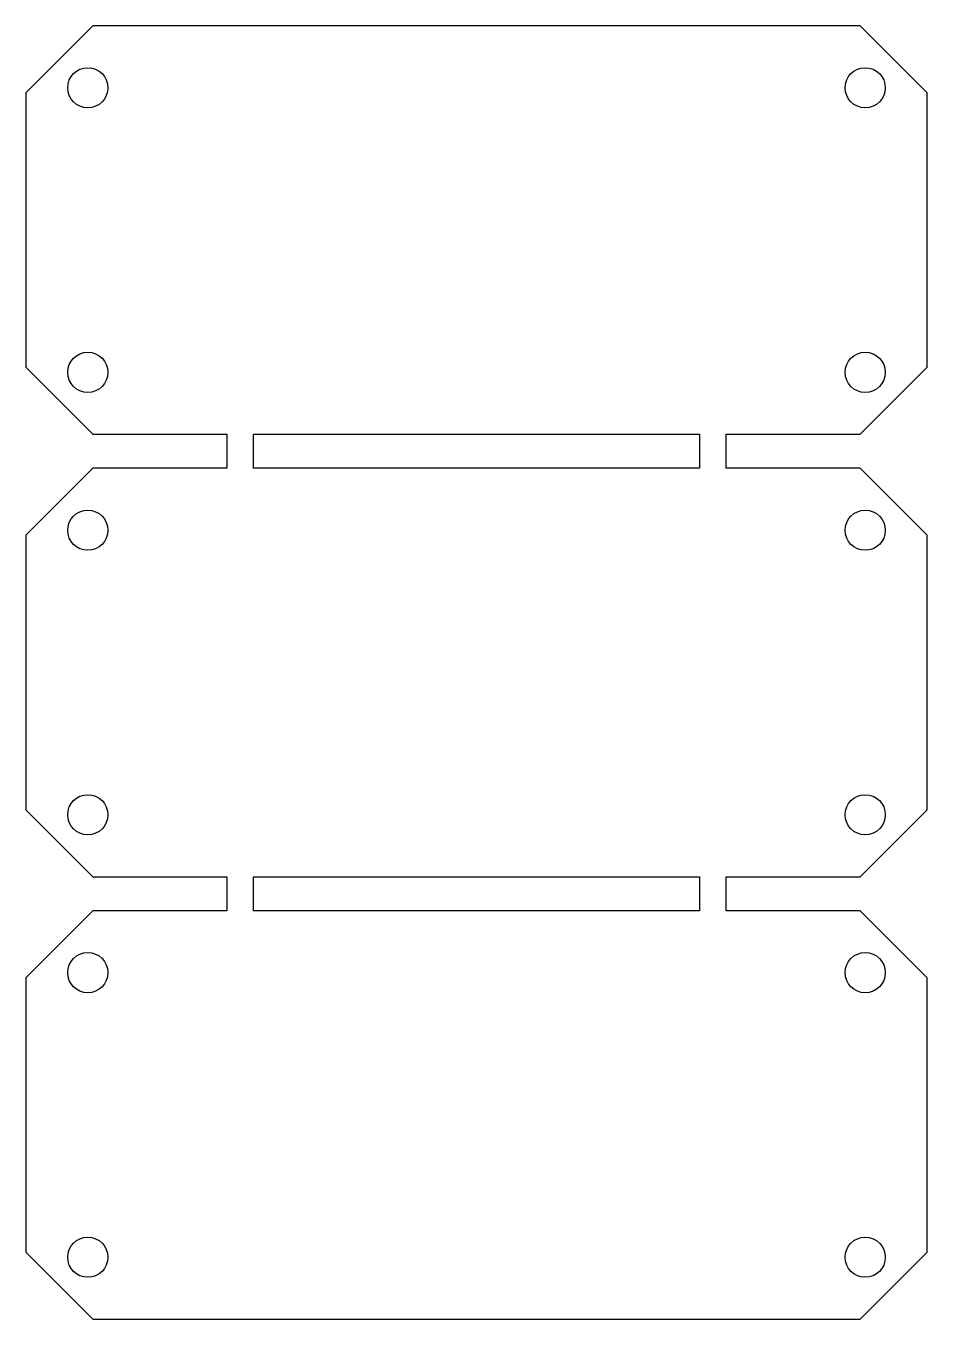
# Model space of a CAD drawing. Header units: inches. Extents: x 0 to 67.3, y 0 to 96.5.
import ezdxf

# ---------------------------------------------------------------- set-up
doc = ezdxf.new("R2010")
doc.units = ezdxf.units.IN
doc.header["$MEASUREMENT"] = 0

msp = doc.modelspace()

# ---------------------------------------------------------------- linework, layer by layer
for points in [[(0, 91.52), (0, 71.04), (5, 66.04), (15, 66.04), (15, 63.5), (5, 63.5), (0, 58.5), (0, 38.02), (5, 33.02), (15, 33.02), (15, 30.48), (5, 30.48), (0, 25.48), (0, 5), (5, 0), (62.2613, 0), (67.2613, 5), (67.2613, 25.48), (62.2613, 30.48), (52.2613, 30.48), (52.2613, 33.02), (62.2613, 33.02), (67.2613, 38.02), (67.2613, 58.5), (62.2613, 63.5), (52.2613, 63.5), (52.2613, 66.04), (62.2613, 66.04), (67.2613, 71.04), (67.2613, 91.52), (62.2613, 96.52), (5, 96.52)], [(17, 66.04), (50.2613, 66.04), (50.2613, 63.5), (17, 63.5)], [(17, 33.02), (50.2613, 33.02), (50.2613, 30.48), (17, 30.48)]]:
    msp.add_lwpolyline(points, close=True)
for centre in [(4.6213, 91.8987), (62.64, 91.8987), (4.6213, 70.6613), (62.64, 70.6613), (4.6213, 58.8787), (62.64, 58.8787), (4.6213, 37.6413), (62.64, 37.6413), (4.6213, 25.8587), (62.64, 25.8587), (4.6213, 4.6213), (62.64, 4.6213)]:
    msp.add_circle(centre, 1.5)

doc.saveas('drawing.dxf')
